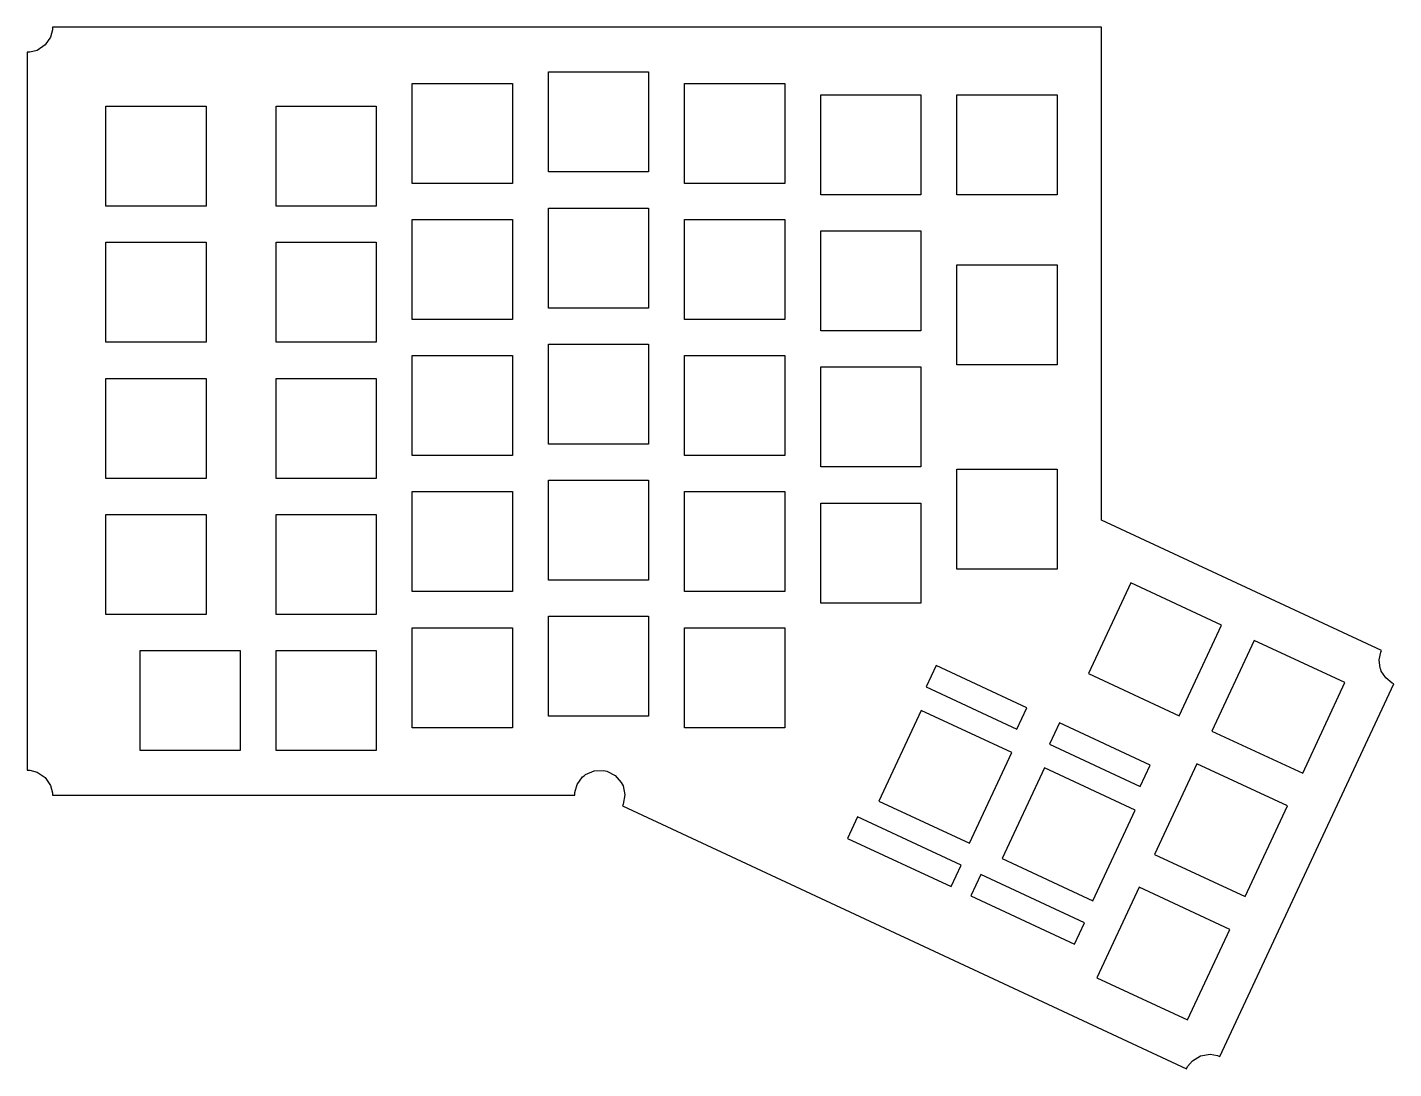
# Model space of a CAD drawing. Extents: x 0 to 191, y 0 to 146.
import ezdxf

# ---------------------------------------------------------------- set-up
doc = ezdxf.new("R2010")
doc.units = 0
doc.layers.get('0').update_dxf_attribs({"linetype": 'CONTINUOUS'})

msp = doc.modelspace()

# ---------------------------------------------------------------- linework, layer by layer
at = {"color": 1}
for p, q in [((3.54983, 145.66), (3.27422, 144.639)), ((150.361, 146), (3.54983, 146)), ((3.54983, 146), (3.54983, 145.66)), ((150.361, 77.0308), (150.361, 146)), ((2.52457, 143.526), (1.41111, 142.776)), ((3.27422, 144.639), (2.52457, 143.526)), ((0.04961, 142.5), (0.04961, 42.0151)), ((0.38999, 142.5), (0.04961, 142.5)), ((1.41111, 142.776), (0.38999, 142.5)), ((72.9671, 139.758), (86.9678, 139.758)), ((72.9671, 125.757), (72.9671, 139.758)), ((86.9678, 139.758), (86.9678, 125.757)), ((53.9171, 138.158), (67.9178, 138.158)), ((53.9171, 124.157), (53.9171, 138.158)), ((67.9178, 138.158), (67.9178, 124.157)), ((92.0171, 138.158), (106.018, 138.158)), ((92.0171, 124.157), (92.0171, 138.158)), ((106.018, 138.158), (106.018, 124.157)), ((111.067, 136.558), (125.068, 136.558)), ((111.067, 122.557), (111.067, 136.558)), ((125.068, 136.558), (125.068, 122.557)), ((130.117, 136.558), (144.118, 136.558)), ((130.117, 122.557), (130.117, 136.558)), ((144.118, 136.558), (144.118, 122.557)), ((11.0546, 134.958), (25.0555, 134.958)), ((11.0546, 120.957), (11.0546, 134.958)), ((25.0555, 134.958), (25.0555, 120.957)), ((34.8671, 134.958), (48.8678, 134.958)), ((34.8671, 120.957), (34.8671, 134.958)), ((48.8678, 134.958), (48.8678, 120.957)), ((86.9678, 125.757), (72.9671, 125.757)), ((67.9178, 124.157), (53.9171, 124.157)), ((106.018, 124.157), (92.0171, 124.157)), ((125.068, 122.557), (111.067, 122.557)), ((144.118, 122.557), (130.117, 122.557)), ((25.0555, 120.957), (11.0546, 120.957)), ((48.8678, 120.957), (34.8671, 120.957)), ((72.9671, 120.708), (86.9678, 120.708)), ((72.9671, 106.707), (72.9671, 120.708)), ((86.9678, 120.708), (86.9678, 106.707)), ((53.9171, 119.108), (67.9178, 119.108)), ((53.9171, 105.107), (53.9171, 119.108)), ((67.9178, 119.108), (67.9178, 105.107)), ((92.0171, 119.108), (106.018, 119.108)), ((92.0171, 105.107), (92.0171, 119.108)), ((106.018, 119.108), (106.018, 105.107)), ((111.067, 117.508), (125.068, 117.508)), ((111.067, 103.507), (111.067, 117.508)), ((125.068, 117.508), (125.068, 103.507)), ((11.0546, 115.908), (25.0555, 115.908)), ((11.0546, 101.907), (11.0546, 115.908)), ((25.0555, 115.908), (25.0555, 101.907)), ((34.8671, 115.908), (48.8678, 115.908)), ((34.8671, 101.907), (34.8671, 115.908)), ((48.8678, 115.908), (48.8678, 101.907)), ((130.117, 112.746), (144.118, 112.746)), ((130.117, 98.7446), (130.117, 112.746)), ((144.118, 112.746), (144.118, 98.7446)), ((86.9678, 106.707), (72.9671, 106.707)), ((67.9178, 105.107), (53.9171, 105.107)), ((106.018, 105.107), (92.0171, 105.107)), ((125.068, 103.507), (111.067, 103.507)), ((25.0555, 101.907), (11.0546, 101.907)), ((48.8678, 101.907), (34.8671, 101.907)), ((72.9671, 101.658), (86.9678, 101.658)), ((72.9671, 87.6572), (72.9671, 101.658)), ((86.9678, 101.658), (86.9678, 87.6572)), ((53.9171, 100.058), (67.9178, 100.058)), ((53.9171, 86.057), (53.9171, 100.058)), ((67.9178, 100.058), (67.9178, 86.057)), ((92.0171, 100.058), (106.018, 100.058)), ((92.0171, 86.057), (92.0171, 100.058)), ((106.018, 100.058), (106.018, 86.057)), ((111.067, 98.4582), (125.068, 98.4582)), ((111.067, 84.4571), (111.067, 98.4582)), ((125.068, 98.4582), (125.068, 84.4571)), ((144.118, 98.7446), (130.117, 98.7446)), ((11.0546, 96.8583), (25.0555, 96.8583)), ((11.0546, 82.8573), (11.0546, 96.8583)), ((25.0555, 96.8583), (25.0555, 82.8573)), ((34.8671, 96.8583), (48.8678, 96.8583)), ((34.8671, 82.8573), (34.8671, 96.8583)), ((48.8678, 96.8583), (48.8678, 82.8573)), ((67.9178, 86.057), (53.9171, 86.057)), ((86.9678, 87.6572), (72.9671, 87.6572)), ((106.018, 86.057), (92.0171, 86.057)), ((125.068, 84.4571), (111.067, 84.4571)), ((130.117, 84.1707), (144.118, 84.1707)), ((130.117, 70.1696), (130.117, 84.1707)), ((144.118, 84.1707), (144.118, 70.1696)), ((25.0555, 82.8573), (11.0546, 82.8573)), ((48.8678, 82.8573), (34.8671, 82.8573)), ((72.9671, 82.6079), (86.9678, 82.6079)), ((72.9671, 68.6072), (72.9671, 82.6079)), ((86.9678, 82.6079), (86.9678, 68.6072)), ((53.9171, 81.008), (67.9178, 81.008)), ((53.9171, 67.007), (53.9171, 81.008)), ((67.9178, 81.008), (67.9178, 67.007)), ((92.0171, 81.008), (106.018, 81.008)), ((92.0171, 67.007), (92.0171, 81.008)), ((106.018, 81.008), (106.018, 67.007)), ((111.067, 79.4082), (125.068, 79.4082)), ((111.067, 65.4071), (111.067, 79.4082)), ((125.068, 79.4082), (125.068, 65.4071)), ((11.0546, 77.8083), (25.0555, 77.8083)), ((11.0546, 63.8073), (11.0546, 77.8083)), ((25.0555, 77.8083), (25.0555, 63.8073)), ((34.8671, 77.8083), (48.8678, 77.8083)), ((34.8671, 63.8073), (34.8671, 77.8083)), ((48.8678, 77.8083), (48.8678, 63.8073)), ((189.53, 58.7664), (150.361, 77.0308)), ((144.118, 70.1696), (130.117, 70.1696)), ((67.9178, 67.007), (53.9171, 67.007)), ((86.9678, 68.6072), (72.9671, 68.6072)), ((106.018, 67.007), (92.0171, 67.007)), ((154.452, 68.235), (148.536, 55.5459)), ((167.141, 62.3175), (154.452, 68.235)), ((125.068, 65.4071), (111.067, 65.4071)), ((25.0555, 63.8073), (11.0546, 63.8073)), ((48.8678, 63.8073), (34.8671, 63.8073)), ((72.9671, 63.5579), (86.9678, 63.5579)), ((72.9671, 49.5572), (72.9671, 63.5579)), ((86.9678, 63.5579), (86.9678, 49.5572)), ((53.9171, 61.958), (67.9178, 61.958)), ((53.9171, 47.957), (53.9171, 61.958)), ((67.9178, 61.958), (67.9178, 47.957)), ((92.0171, 61.958), (106.018, 61.958)), ((92.0171, 47.957), (92.0171, 61.958)), ((106.018, 61.958), (106.018, 47.957)), ((161.224, 49.6302), (167.141, 62.3175)), ((171.717, 60.1846), (165.801, 47.4955)), ((184.406, 54.2671), (171.717, 60.1846)), ((15.8171, 58.7583), (29.818, 58.7583)), ((15.8171, 44.7573), (15.8171, 58.7583)), ((29.818, 58.7583), (29.818, 44.7573)), ((34.8671, 58.7583), (48.8678, 58.7583)), ((34.8671, 44.7573), (34.8671, 58.7583)), ((48.8678, 58.7583), (48.8678, 44.7573)), ((189.205, 57.4407), (189.431, 58.5569)), ((189.333, 56.3093), (189.205, 57.4407)), ((189.431, 58.5569), (189.53, 58.7664)), ((127.202, 56.6815), (125.808, 53.691)), ((139.892, 50.7654), (127.202, 56.6815)), ((148.536, 55.5459), (161.224, 49.6302)), ((189.413, 56.0903), (189.333, 56.3093)), ((189.491, 55.8726), (189.413, 56.0903)), ((190.121, 54.9233), (189.491, 55.8726)), ((125.808, 53.691), (138.497, 47.7739)), ((166.886, 1.92512), (191.222, 54.1143)), ((178.489, 41.5794), (184.406, 54.2671)), ((191.011, 54.2135), (190.121, 54.9233)), ((191.222, 54.1143), (191.011, 54.2135)), ((125.111, 50.388), (119.195, 37.6989)), ((137.8, 44.4708), (125.111, 50.388)), ((138.497, 47.7739), (139.892, 50.7654)), ((67.9178, 47.957), (53.9171, 47.957)), ((86.9678, 49.5572), (72.9671, 49.5572)), ((106.018, 47.957), (92.0171, 47.957)), ((144.468, 48.6311), (143.074, 45.6392)), ((157.155, 42.7136), (144.468, 48.6311)), ((165.801, 47.4955), (178.489, 41.5794)), ((29.818, 44.7573), (15.8171, 44.7573)), ((48.8678, 44.7573), (34.8671, 44.7573)), ((131.882, 31.7831), (137.8, 44.4708)), ((143.074, 45.6392), (155.761, 39.7235)), ((142.376, 42.3376), (136.459, 29.6485)), ((155.065, 36.4201), (142.376, 42.3376)), ((155.761, 39.7235), (157.155, 42.7136)), ((163.667, 42.9189), (157.75, 30.23)), ((176.354, 37.0018), (163.667, 42.9189)), ((0.04961, 42.0151), (0.38999, 42.0151)), ((0.38999, 42.0151), (1.41111, 41.7407)), ((1.41111, 41.7407), (2.52457, 40.991)), ((2.52457, 40.991), (3.27422, 39.8776)), ((76.98, 40.0293), (77.7378, 41.0792)), ((77.7378, 41.0792), (77.9459, 41.2447)), ((77.9459, 41.2447), (78.1526, 41.4115)), ((78.1526, 41.4115), (79.3418, 41.9241)), ((79.3418, 41.9241), (80.6344, 41.9901)), ((80.6344, 41.9901), (80.8937, 41.9322)), ((80.8937, 41.9322), (81.1526, 41.8758)), ((81.1526, 41.8758), (82.2964, 41.2694)), ((82.2964, 41.2694), (83.1578, 40.302)), ((83.1578, 40.302), (83.2764, 40.0636)), ((3.27422, 39.8776), (3.54983, 38.8567)), ((3.54983, 38.8567), (3.54983, 38.5149)), ((3.54983, 38.5149), (76.6367, 38.5149)), ((76.6367, 38.8938), (76.98, 40.0293)), ((76.6367, 38.5149), (76.6367, 38.8938)), ((83.2764, 40.0636), (83.3935, 39.8268)), ((83.3935, 39.8268), (83.6359, 38.5547)), ((83.6359, 38.5547), (83.421, 37.2773)), ((83.421, 37.2773), (83.3092, 37.036)), ((83.3092, 37.036), (162.235, 0.23151)), ((119.195, 37.6989), (131.882, 31.7831)), ((149.148, 23.7326), (155.065, 36.4201)), ((170.439, 24.3141), (176.354, 37.0018)), ((116.206, 35.4651), (114.811, 32.4749)), ((130.707, 28.7032), (116.206, 35.4651)), ((114.811, 32.4749), (129.312, 25.7128)), ((129.312, 25.7128), (130.707, 28.7032)), ((136.459, 29.6485), (149.148, 23.7326)), ((157.75, 30.23), (170.439, 24.3141)), ((133.471, 27.4147), (132.077, 24.423)), ((147.972, 20.6527), (133.471, 27.4147)), ((155.616, 25.6536), (149.699, 12.966)), ((168.304, 19.7376), (155.616, 25.6536)), ((132.077, 24.423), (146.578, 17.6623)), ((146.578, 17.6623), (147.972, 20.6527)), ((162.388, 7.04868), (168.304, 19.7376)), ((149.699, 12.966), (162.388, 7.04868)), ((163.059, 1.35186), (164.21, 2.04225)), ((164.21, 2.04225), (165.534, 2.25309)), ((165.534, 2.25309), (166.577, 2.06981)), ((166.577, 2.06981), (166.886, 1.92512)), ((162.235, 0.23151), (162.378, 0.54019)), ((162.378, 0.54019), (163.059, 1.35186))]:
    msp.add_line(p, q, dxfattribs=at)

doc.saveas('drawing.dxf')
